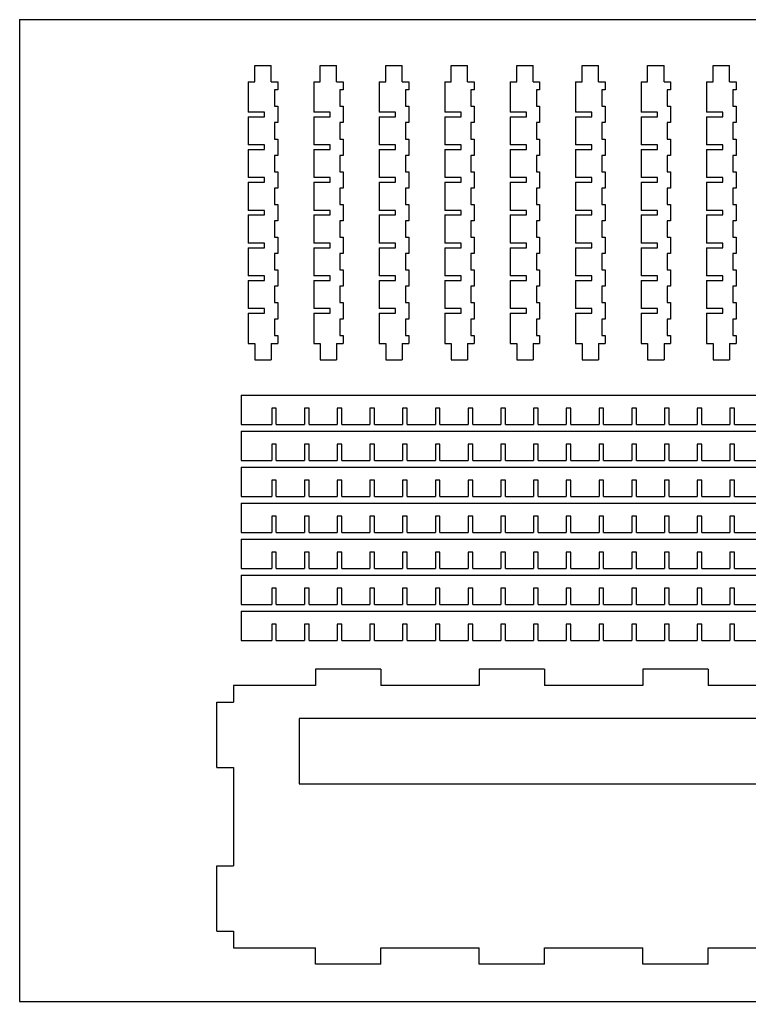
# Model space of a CAD drawing. Header units: millimetres. Extents: x 60 to 510, y 52 to 352.
# Drawn here: x 59.6 to 282.6, y 52.2 to 352.2 of the extents above; entities that cross this region are included whole.
import ezdxf

# ---------------------------------------------------------------- set-up
doc = ezdxf.new("R2010")
doc.units = ezdxf.units.MM

msp = doc.modelspace()

# ---------------------------------------------------------------- linework, layer by layer
at = {"color": 7, "linetype": 'Continuous'}
for p, q in [((59.64, 352.2), (509.64, 352.2)), ((59.64, 352.2), (59.64, 52.2)), ((59.64, 52.2), (509.64, 52.2))]:
    msp.add_line(p, q, dxfattribs=at)
at = {"color": 7, "linetype": 'Continuous', "lineweight": 25}
for p, q in [((131.49, 333.22), (131.49, 338.22)), ((131.49, 338.22), (136.49, 338.22)), ((136.49, 333.22), (136.49, 338.22)), ((151.49, 333.22), (151.49, 338.22)), ((151.49, 338.22), (156.49, 338.22)), ((156.49, 333.22), (156.49, 338.22)), ((171.49, 333.22), (171.49, 338.22)), ((171.49, 338.22), (176.49, 338.22)), ((176.49, 333.22), (176.49, 338.22)), ((191.49, 333.22), (191.49, 338.22)), ((191.49, 338.22), (196.49, 338.22)), ((196.49, 333.22), (196.49, 338.22)), ((211.49, 333.22), (211.49, 338.22)), ((211.49, 338.22), (216.49, 338.22)), ((216.49, 333.22), (216.49, 338.22)), ((231.49, 333.22), (231.49, 338.22)), ((231.49, 338.22), (236.49, 338.22)), ((236.49, 333.22), (236.49, 338.22)), ((251.49, 333.22), (251.49, 338.22)), ((251.49, 338.22), (256.49, 338.22)), ((256.49, 333.22), (256.49, 338.22)), ((271.49, 333.22), (271.49, 338.22)), ((271.49, 338.22), (276.49, 338.22)), ((276.49, 333.22), (276.49, 338.22)), ((129.49, 333.22), (129.49, 323.92)), ((129.49, 333.22), (131.49, 333.22)), ((136.49, 333.22), (138.49, 333.22)), ((138.49, 333.22), (138.49, 330.72)), ((149.49, 333.22), (149.49, 323.92)), ((149.49, 333.22), (151.49, 333.22)), ((156.49, 333.22), (158.49, 333.22)), ((158.49, 333.22), (158.49, 330.72)), ((169.49, 333.22), (169.49, 323.92)), ((169.49, 333.22), (171.49, 333.22)), ((176.49, 333.22), (178.49, 333.22)), ((178.49, 333.22), (178.49, 330.72)), ((189.49, 333.22), (189.49, 323.92)), ((189.49, 333.22), (191.49, 333.22)), ((196.49, 333.22), (198.49, 333.22)), ((198.49, 333.22), (198.49, 330.72)), ((209.49, 333.22), (209.49, 323.92)), ((209.49, 333.22), (211.49, 333.22)), ((216.49, 333.22), (218.49, 333.22)), ((218.49, 333.22), (218.49, 330.72)), ((229.49, 333.22), (229.49, 323.92)), ((229.49, 333.22), (231.49, 333.22)), ((236.49, 333.22), (238.49, 333.22)), ((238.49, 333.22), (238.49, 330.72)), ((249.49, 333.22), (249.49, 323.92)), ((249.49, 333.22), (251.49, 333.22)), ((256.49, 333.22), (258.49, 333.22)), ((258.49, 333.22), (258.49, 330.72)), ((269.49, 333.22), (269.49, 323.92)), ((269.49, 333.22), (271.49, 333.22)), ((276.49, 333.22), (278.49, 333.22)), ((278.49, 333.22), (278.49, 330.72)), ((138.49, 330.72), (137.49, 330.72)), ((137.49, 330.72), (137.49, 325.72)), ((158.49, 330.72), (157.49, 330.72)), ((157.49, 330.72), (157.49, 325.72)), ((178.49, 330.72), (177.49, 330.72)), ((177.49, 330.72), (177.49, 325.72)), ((198.49, 330.72), (197.49, 330.72)), ((197.49, 330.72), (197.49, 325.72)), ((218.49, 330.72), (217.49, 330.72)), ((217.49, 330.72), (217.49, 325.72)), ((238.49, 330.72), (237.49, 330.72)), ((237.49, 330.72), (237.49, 325.72)), ((258.49, 330.72), (257.49, 330.72)), ((257.49, 330.72), (257.49, 325.72)), ((278.49, 330.72), (277.49, 330.72)), ((277.49, 330.72), (277.49, 325.72)), ((137.49, 325.72), (138.49, 325.72)), ((138.49, 325.72), (138.49, 320.72)), ((157.49, 325.72), (158.49, 325.72)), ((158.49, 325.72), (158.49, 320.72)), ((177.49, 325.72), (178.49, 325.72)), ((178.49, 325.72), (178.49, 320.72)), ((197.49, 325.72), (198.49, 325.72)), ((198.49, 325.72), (198.49, 320.72)), ((217.49, 325.72), (218.49, 325.72)), ((218.49, 325.72), (218.49, 320.72)), ((237.49, 325.72), (238.49, 325.72)), ((238.49, 325.72), (238.49, 320.72)), ((257.49, 325.72), (258.49, 325.72)), ((258.49, 325.72), (258.49, 320.72)), ((277.49, 325.72), (278.49, 325.72)), ((278.49, 325.72), (278.49, 320.72)), ((134.49, 323.92), (129.49, 323.92)), ((129.49, 322.52), (129.49, 313.92)), ((129.49, 322.52), (134.49, 322.52)), ((134.49, 322.52), (134.49, 323.92)), ((154.49, 323.92), (149.49, 323.92)), ((149.49, 322.52), (149.49, 313.92)), ((149.49, 322.52), (154.49, 322.52)), ((154.49, 322.52), (154.49, 323.92)), ((174.49, 323.92), (169.49, 323.92)), ((169.49, 322.52), (169.49, 313.92)), ((169.49, 322.52), (174.49, 322.52)), ((174.49, 322.52), (174.49, 323.92)), ((194.49, 323.92), (189.49, 323.92)), ((189.49, 322.52), (189.49, 313.92)), ((189.49, 322.52), (194.49, 322.52)), ((194.49, 322.52), (194.49, 323.92)), ((214.49, 323.92), (209.49, 323.92)), ((209.49, 322.52), (209.49, 313.92)), ((209.49, 322.52), (214.49, 322.52)), ((214.49, 322.52), (214.49, 323.92)), ((234.49, 323.92), (229.49, 323.92)), ((229.49, 322.52), (229.49, 313.92)), ((229.49, 322.52), (234.49, 322.52)), ((234.49, 322.52), (234.49, 323.92)), ((254.49, 323.92), (249.49, 323.92)), ((249.49, 322.52), (249.49, 313.92)), ((249.49, 322.52), (254.49, 322.52)), ((254.49, 322.52), (254.49, 323.92)), ((274.49, 323.92), (269.49, 323.92)), ((269.49, 322.52), (269.49, 313.92)), ((269.49, 322.52), (274.49, 322.52)), ((274.49, 322.52), (274.49, 323.92)), ((138.49, 320.72), (137.49, 320.72)), ((137.49, 320.72), (137.49, 315.72)), ((158.49, 320.72), (157.49, 320.72)), ((157.49, 320.72), (157.49, 315.72)), ((178.49, 320.72), (177.49, 320.72)), ((177.49, 320.72), (177.49, 315.72)), ((198.49, 320.72), (197.49, 320.72)), ((197.49, 320.72), (197.49, 315.72)), ((218.49, 320.72), (217.49, 320.72)), ((217.49, 320.72), (217.49, 315.72)), ((238.49, 320.72), (237.49, 320.72)), ((237.49, 320.72), (237.49, 315.72)), ((258.49, 320.72), (257.49, 320.72)), ((257.49, 320.72), (257.49, 315.72)), ((278.49, 320.72), (277.49, 320.72)), ((277.49, 320.72), (277.49, 315.72)), ((137.49, 315.72), (138.49, 315.72)), ((138.49, 315.72), (138.49, 310.72)), ((157.49, 315.72), (158.49, 315.72)), ((158.49, 315.72), (158.49, 310.72)), ((177.49, 315.72), (178.49, 315.72)), ((178.49, 315.72), (178.49, 310.72)), ((197.49, 315.72), (198.49, 315.72)), ((198.49, 315.72), (198.49, 310.72)), ((217.49, 315.72), (218.49, 315.72)), ((218.49, 315.72), (218.49, 310.72)), ((237.49, 315.72), (238.49, 315.72)), ((238.49, 315.72), (238.49, 310.72)), ((257.49, 315.72), (258.49, 315.72)), ((258.49, 315.72), (258.49, 310.72)), ((277.49, 315.72), (278.49, 315.72)), ((278.49, 315.72), (278.49, 310.72)), ((134.49, 313.92), (129.49, 313.92)), ((129.49, 312.52), (129.49, 303.92)), ((129.49, 312.52), (134.49, 312.52)), ((134.49, 312.52), (134.49, 313.92)), ((154.49, 313.92), (149.49, 313.92)), ((149.49, 312.52), (149.49, 303.92)), ((149.49, 312.52), (154.49, 312.52)), ((154.49, 312.52), (154.49, 313.92)), ((174.49, 313.92), (169.49, 313.92)), ((169.49, 312.52), (169.49, 303.92)), ((169.49, 312.52), (174.49, 312.52)), ((174.49, 312.52), (174.49, 313.92)), ((194.49, 313.92), (189.49, 313.92)), ((189.49, 312.52), (189.49, 303.92)), ((189.49, 312.52), (194.49, 312.52)), ((194.49, 312.52), (194.49, 313.92)), ((214.49, 313.92), (209.49, 313.92)), ((209.49, 312.52), (209.49, 303.92)), ((209.49, 312.52), (214.49, 312.52)), ((214.49, 312.52), (214.49, 313.92)), ((234.49, 313.92), (229.49, 313.92)), ((229.49, 312.52), (229.49, 303.92)), ((229.49, 312.52), (234.49, 312.52)), ((234.49, 312.52), (234.49, 313.92)), ((254.49, 313.92), (249.49, 313.92)), ((249.49, 312.52), (249.49, 303.92)), ((249.49, 312.52), (254.49, 312.52)), ((254.49, 312.52), (254.49, 313.92)), ((274.49, 313.92), (269.49, 313.92)), ((269.49, 312.52), (269.49, 303.92)), ((269.49, 312.52), (274.49, 312.52)), ((274.49, 312.52), (274.49, 313.92)), ((138.49, 310.72), (137.49, 310.72)), ((137.49, 310.72), (137.49, 305.72)), ((158.49, 310.72), (157.49, 310.72)), ((157.49, 310.72), (157.49, 305.72)), ((178.49, 310.72), (177.49, 310.72)), ((177.49, 310.72), (177.49, 305.72)), ((198.49, 310.72), (197.49, 310.72)), ((197.49, 310.72), (197.49, 305.72)), ((218.49, 310.72), (217.49, 310.72)), ((217.49, 310.72), (217.49, 305.72)), ((238.49, 310.72), (237.49, 310.72)), ((237.49, 310.72), (237.49, 305.72)), ((258.49, 310.72), (257.49, 310.72)), ((257.49, 310.72), (257.49, 305.72)), ((278.49, 310.72), (277.49, 310.72)), ((277.49, 310.72), (277.49, 305.72)), ((134.49, 303.92), (129.49, 303.92)), ((134.49, 302.52), (134.49, 303.92)), ((137.49, 305.72), (138.49, 305.72)), ((138.49, 305.72), (138.49, 300.72)), ((154.49, 303.92), (149.49, 303.92)), ((154.49, 302.52), (154.49, 303.92)), ((157.49, 305.72), (158.49, 305.72)), ((158.49, 305.72), (158.49, 300.72)), ((174.49, 303.92), (169.49, 303.92)), ((174.49, 302.52), (174.49, 303.92)), ((177.49, 305.72), (178.49, 305.72)), ((178.49, 305.72), (178.49, 300.72)), ((194.49, 303.92), (189.49, 303.92)), ((194.49, 302.52), (194.49, 303.92)), ((197.49, 305.72), (198.49, 305.72)), ((198.49, 305.72), (198.49, 300.72)), ((214.49, 303.92), (209.49, 303.92)), ((214.49, 302.52), (214.49, 303.92)), ((217.49, 305.72), (218.49, 305.72)), ((218.49, 305.72), (218.49, 300.72)), ((234.49, 303.92), (229.49, 303.92)), ((234.49, 302.52), (234.49, 303.92)), ((237.49, 305.72), (238.49, 305.72)), ((238.49, 305.72), (238.49, 300.72)), ((254.49, 303.92), (249.49, 303.92)), ((254.49, 302.52), (254.49, 303.92)), ((257.49, 305.72), (258.49, 305.72)), ((258.49, 305.72), (258.49, 300.72)), ((274.49, 303.92), (269.49, 303.92)), ((274.49, 302.52), (274.49, 303.92)), ((277.49, 305.72), (278.49, 305.72)), ((278.49, 305.72), (278.49, 300.72)), ((129.49, 302.52), (129.49, 293.92)), ((129.49, 302.52), (134.49, 302.52)), ((138.49, 300.72), (137.49, 300.72)), ((137.49, 300.72), (137.49, 295.72)), ((149.49, 302.52), (149.49, 293.92)), ((149.49, 302.52), (154.49, 302.52)), ((158.49, 300.72), (157.49, 300.72)), ((157.49, 300.72), (157.49, 295.72)), ((169.49, 302.52), (169.49, 293.92)), ((169.49, 302.52), (174.49, 302.52)), ((178.49, 300.72), (177.49, 300.72)), ((177.49, 300.72), (177.49, 295.72)), ((189.49, 302.52), (189.49, 293.92)), ((189.49, 302.52), (194.49, 302.52)), ((198.49, 300.72), (197.49, 300.72)), ((197.49, 300.72), (197.49, 295.72)), ((209.49, 302.52), (209.49, 293.92)), ((209.49, 302.52), (214.49, 302.52)), ((218.49, 300.72), (217.49, 300.72)), ((217.49, 300.72), (217.49, 295.72)), ((229.49, 302.52), (229.49, 293.92)), ((229.49, 302.52), (234.49, 302.52)), ((238.49, 300.72), (237.49, 300.72)), ((237.49, 300.72), (237.49, 295.72)), ((249.49, 302.52), (249.49, 293.92)), ((249.49, 302.52), (254.49, 302.52)), ((258.49, 300.72), (257.49, 300.72)), ((257.49, 300.72), (257.49, 295.72)), ((269.49, 302.52), (269.49, 293.92)), ((269.49, 302.52), (274.49, 302.52)), ((278.49, 300.72), (277.49, 300.72)), ((277.49, 300.72), (277.49, 295.72)), ((137.49, 295.72), (138.49, 295.72)), ((138.49, 295.72), (138.49, 290.72)), ((157.49, 295.72), (158.49, 295.72)), ((158.49, 295.72), (158.49, 290.72)), ((177.49, 295.72), (178.49, 295.72)), ((178.49, 295.72), (178.49, 290.72)), ((197.49, 295.72), (198.49, 295.72)), ((198.49, 295.72), (198.49, 290.72)), ((217.49, 295.72), (218.49, 295.72)), ((218.49, 295.72), (218.49, 290.72)), ((237.49, 295.72), (238.49, 295.72)), ((238.49, 295.72), (238.49, 290.72)), ((257.49, 295.72), (258.49, 295.72)), ((258.49, 295.72), (258.49, 290.72)), ((277.49, 295.72), (278.49, 295.72)), ((278.49, 295.72), (278.49, 290.72)), ((134.49, 293.92), (129.49, 293.92)), ((129.49, 292.52), (129.49, 283.92)), ((129.49, 292.52), (134.49, 292.52)), ((134.49, 292.52), (134.49, 293.92)), ((154.49, 293.92), (149.49, 293.92)), ((149.49, 292.52), (149.49, 283.92)), ((149.49, 292.52), (154.49, 292.52)), ((154.49, 292.52), (154.49, 293.92)), ((174.49, 293.92), (169.49, 293.92)), ((169.49, 292.52), (169.49, 283.92)), ((169.49, 292.52), (174.49, 292.52)), ((174.49, 292.52), (174.49, 293.92)), ((194.49, 293.92), (189.49, 293.92)), ((189.49, 292.52), (189.49, 283.92)), ((189.49, 292.52), (194.49, 292.52)), ((194.49, 292.52), (194.49, 293.92)), ((214.49, 293.92), (209.49, 293.92)), ((209.49, 292.52), (209.49, 283.92)), ((209.49, 292.52), (214.49, 292.52)), ((214.49, 292.52), (214.49, 293.92)), ((234.49, 293.92), (229.49, 293.92)), ((229.49, 292.52), (229.49, 283.92)), ((229.49, 292.52), (234.49, 292.52)), ((234.49, 292.52), (234.49, 293.92)), ((254.49, 293.92), (249.49, 293.92)), ((249.49, 292.52), (249.49, 283.92)), ((249.49, 292.52), (254.49, 292.52)), ((254.49, 292.52), (254.49, 293.92)), ((274.49, 293.92), (269.49, 293.92)), ((269.49, 292.52), (269.49, 283.92)), ((269.49, 292.52), (274.49, 292.52)), ((274.49, 292.52), (274.49, 293.92)), ((138.49, 290.72), (137.49, 290.72)), ((137.49, 290.72), (137.49, 285.72)), ((158.49, 290.72), (157.49, 290.72)), ((157.49, 290.72), (157.49, 285.72)), ((178.49, 290.72), (177.49, 290.72)), ((177.49, 290.72), (177.49, 285.72)), ((198.49, 290.72), (197.49, 290.72)), ((197.49, 290.72), (197.49, 285.72)), ((218.49, 290.72), (217.49, 290.72)), ((217.49, 290.72), (217.49, 285.72)), ((238.49, 290.72), (237.49, 290.72)), ((237.49, 290.72), (237.49, 285.72)), ((258.49, 290.72), (257.49, 290.72)), ((257.49, 290.72), (257.49, 285.72)), ((278.49, 290.72), (277.49, 290.72)), ((277.49, 290.72), (277.49, 285.72)), ((137.49, 285.72), (138.49, 285.72)), ((138.49, 285.72), (138.49, 280.72)), ((157.49, 285.72), (158.49, 285.72)), ((158.49, 285.72), (158.49, 280.72)), ((177.49, 285.72), (178.49, 285.72)), ((178.49, 285.72), (178.49, 280.72)), ((197.49, 285.72), (198.49, 285.72)), ((198.49, 285.72), (198.49, 280.72)), ((217.49, 285.72), (218.49, 285.72)), ((218.49, 285.72), (218.49, 280.72)), ((237.49, 285.72), (238.49, 285.72)), ((238.49, 285.72), (238.49, 280.72)), ((257.49, 285.72), (258.49, 285.72)), ((258.49, 285.72), (258.49, 280.72)), ((277.49, 285.72), (278.49, 285.72)), ((278.49, 285.72), (278.49, 280.72)), ((134.49, 283.92), (129.49, 283.92)), ((129.49, 282.52), (129.49, 273.92)), ((129.49, 282.52), (134.49, 282.52)), ((134.49, 282.52), (134.49, 283.92)), ((154.49, 283.92), (149.49, 283.92)), ((149.49, 282.52), (149.49, 273.92)), ((149.49, 282.52), (154.49, 282.52)), ((154.49, 282.52), (154.49, 283.92)), ((174.49, 283.92), (169.49, 283.92)), ((169.49, 282.52), (169.49, 273.92)), ((169.49, 282.52), (174.49, 282.52)), ((174.49, 282.52), (174.49, 283.92)), ((194.49, 283.92), (189.49, 283.92)), ((189.49, 282.52), (189.49, 273.92)), ((189.49, 282.52), (194.49, 282.52)), ((194.49, 282.52), (194.49, 283.92)), ((214.49, 283.92), (209.49, 283.92)), ((209.49, 282.52), (209.49, 273.92)), ((209.49, 282.52), (214.49, 282.52)), ((214.49, 282.52), (214.49, 283.92)), ((234.49, 283.92), (229.49, 283.92)), ((229.49, 282.52), (229.49, 273.92)), ((229.49, 282.52), (234.49, 282.52)), ((234.49, 282.52), (234.49, 283.92)), ((254.49, 283.92), (249.49, 283.92)), ((249.49, 282.52), (249.49, 273.92)), ((249.49, 282.52), (254.49, 282.52)), ((254.49, 282.52), (254.49, 283.92)), ((274.49, 283.92), (269.49, 283.92)), ((269.49, 282.52), (269.49, 273.92)), ((269.49, 282.52), (274.49, 282.52)), ((274.49, 282.52), (274.49, 283.92)), ((138.49, 280.72), (137.49, 280.72)), ((137.49, 280.72), (137.49, 275.72)), ((158.49, 280.72), (157.49, 280.72)), ((157.49, 280.72), (157.49, 275.72)), ((178.49, 280.72), (177.49, 280.72)), ((177.49, 280.72), (177.49, 275.72)), ((198.49, 280.72), (197.49, 280.72)), ((197.49, 280.72), (197.49, 275.72)), ((218.49, 280.72), (217.49, 280.72)), ((217.49, 280.72), (217.49, 275.72)), ((238.49, 280.72), (237.49, 280.72)), ((237.49, 280.72), (237.49, 275.72)), ((258.49, 280.72), (257.49, 280.72)), ((257.49, 280.72), (257.49, 275.72)), ((278.49, 280.72), (277.49, 280.72)), ((277.49, 280.72), (277.49, 275.72)), ((134.49, 273.92), (129.49, 273.92)), ((134.49, 272.52), (134.49, 273.92)), ((137.49, 275.72), (138.49, 275.72)), ((138.49, 275.72), (138.49, 270.72)), ((154.49, 273.92), (149.49, 273.92)), ((154.49, 272.52), (154.49, 273.92)), ((157.49, 275.72), (158.49, 275.72)), ((158.49, 275.72), (158.49, 270.72)), ((174.49, 273.92), (169.49, 273.92)), ((174.49, 272.52), (174.49, 273.92)), ((177.49, 275.72), (178.49, 275.72)), ((178.49, 275.72), (178.49, 270.72)), ((194.49, 273.92), (189.49, 273.92)), ((194.49, 272.52), (194.49, 273.92)), ((197.49, 275.72), (198.49, 275.72)), ((198.49, 275.72), (198.49, 270.72)), ((214.49, 273.92), (209.49, 273.92)), ((214.49, 272.52), (214.49, 273.92)), ((217.49, 275.72), (218.49, 275.72)), ((218.49, 275.72), (218.49, 270.72)), ((234.49, 273.92), (229.49, 273.92)), ((234.49, 272.52), (234.49, 273.92)), ((237.49, 275.72), (238.49, 275.72)), ((238.49, 275.72), (238.49, 270.72)), ((254.49, 273.92), (249.49, 273.92)), ((254.49, 272.52), (254.49, 273.92)), ((257.49, 275.72), (258.49, 275.72)), ((258.49, 275.72), (258.49, 270.72)), ((274.49, 273.92), (269.49, 273.92)), ((274.49, 272.52), (274.49, 273.92)), ((277.49, 275.72), (278.49, 275.72)), ((278.49, 275.72), (278.49, 270.72)), ((129.49, 272.52), (129.49, 263.92)), ((129.49, 272.52), (134.49, 272.52)), ((138.49, 270.72), (137.49, 270.72)), ((137.49, 270.72), (137.49, 265.72)), ((149.49, 272.52), (149.49, 263.92)), ((149.49, 272.52), (154.49, 272.52)), ((158.49, 270.72), (157.49, 270.72)), ((157.49, 270.72), (157.49, 265.72)), ((169.49, 272.52), (169.49, 263.92)), ((169.49, 272.52), (174.49, 272.52)), ((178.49, 270.72), (177.49, 270.72)), ((177.49, 270.72), (177.49, 265.72)), ((189.49, 272.52), (189.49, 263.92)), ((189.49, 272.52), (194.49, 272.52)), ((198.49, 270.72), (197.49, 270.72)), ((197.49, 270.72), (197.49, 265.72)), ((209.49, 272.52), (209.49, 263.92)), ((209.49, 272.52), (214.49, 272.52)), ((218.49, 270.72), (217.49, 270.72)), ((217.49, 270.72), (217.49, 265.72)), ((229.49, 272.52), (229.49, 263.92)), ((229.49, 272.52), (234.49, 272.52)), ((238.49, 270.72), (237.49, 270.72)), ((237.49, 270.72), (237.49, 265.72)), ((249.49, 272.52), (249.49, 263.92)), ((249.49, 272.52), (254.49, 272.52)), ((258.49, 270.72), (257.49, 270.72)), ((257.49, 270.72), (257.49, 265.72)), ((269.49, 272.52), (269.49, 263.92)), ((269.49, 272.52), (274.49, 272.52)), ((278.49, 270.72), (277.49, 270.72)), ((277.49, 270.72), (277.49, 265.72)), ((137.49, 265.72), (138.49, 265.72)), ((138.49, 265.72), (138.49, 260.72)), ((157.49, 265.72), (158.49, 265.72)), ((158.49, 265.72), (158.49, 260.72)), ((177.49, 265.72), (178.49, 265.72)), ((178.49, 265.72), (178.49, 260.72)), ((197.49, 265.72), (198.49, 265.72)), ((198.49, 265.72), (198.49, 260.72)), ((217.49, 265.72), (218.49, 265.72)), ((218.49, 265.72), (218.49, 260.72)), ((237.49, 265.72), (238.49, 265.72)), ((238.49, 265.72), (238.49, 260.72)), ((257.49, 265.72), (258.49, 265.72)), ((258.49, 265.72), (258.49, 260.72)), ((277.49, 265.72), (278.49, 265.72)), ((278.49, 265.72), (278.49, 260.72)), ((134.49, 263.92), (129.49, 263.92)), ((129.49, 262.52), (129.49, 253.22)), ((129.49, 262.52), (134.49, 262.52)), ((134.49, 262.52), (134.49, 263.92)), ((154.49, 263.92), (149.49, 263.92)), ((149.49, 262.52), (149.49, 253.22)), ((149.49, 262.52), (154.49, 262.52)), ((154.49, 262.52), (154.49, 263.92)), ((174.49, 263.92), (169.49, 263.92)), ((169.49, 262.52), (169.49, 253.22)), ((169.49, 262.52), (174.49, 262.52)), ((174.49, 262.52), (174.49, 263.92)), ((194.49, 263.92), (189.49, 263.92)), ((189.49, 262.52), (189.49, 253.22)), ((189.49, 262.52), (194.49, 262.52)), ((194.49, 262.52), (194.49, 263.92)), ((214.49, 263.92), (209.49, 263.92)), ((209.49, 262.52), (209.49, 253.22)), ((209.49, 262.52), (214.49, 262.52)), ((214.49, 262.52), (214.49, 263.92)), ((234.49, 263.92), (229.49, 263.92)), ((229.49, 262.52), (229.49, 253.22)), ((229.49, 262.52), (234.49, 262.52)), ((234.49, 262.52), (234.49, 263.92)), ((254.49, 263.92), (249.49, 263.92)), ((249.49, 262.52), (249.49, 253.22)), ((249.49, 262.52), (254.49, 262.52)), ((254.49, 262.52), (254.49, 263.92)), ((274.49, 263.92), (269.49, 263.92)), ((269.49, 262.52), (269.49, 253.22)), ((269.49, 262.52), (274.49, 262.52)), ((274.49, 262.52), (274.49, 263.92)), ((138.49, 260.72), (137.49, 260.72)), ((137.49, 260.72), (137.49, 255.72)), ((158.49, 260.72), (157.49, 260.72)), ((157.49, 260.72), (157.49, 255.72)), ((178.49, 260.72), (177.49, 260.72)), ((177.49, 260.72), (177.49, 255.72)), ((198.49, 260.72), (197.49, 260.72)), ((197.49, 260.72), (197.49, 255.72)), ((218.49, 260.72), (217.49, 260.72)), ((217.49, 260.72), (217.49, 255.72)), ((238.49, 260.72), (237.49, 260.72)), ((237.49, 260.72), (237.49, 255.72)), ((258.49, 260.72), (257.49, 260.72)), ((257.49, 260.72), (257.49, 255.72)), ((278.49, 260.72), (277.49, 260.72)), ((277.49, 260.72), (277.49, 255.72)), ((137.49, 255.72), (138.49, 255.72)), ((138.49, 255.72), (138.49, 253.22)), ((157.49, 255.72), (158.49, 255.72)), ((158.49, 255.72), (158.49, 253.22)), ((177.49, 255.72), (178.49, 255.72)), ((178.49, 255.72), (178.49, 253.22)), ((197.49, 255.72), (198.49, 255.72)), ((198.49, 255.72), (198.49, 253.22)), ((217.49, 255.72), (218.49, 255.72)), ((218.49, 255.72), (218.49, 253.22)), ((237.49, 255.72), (238.49, 255.72)), ((238.49, 255.72), (238.49, 253.22)), ((257.49, 255.72), (258.49, 255.72)), ((258.49, 255.72), (258.49, 253.22)), ((277.49, 255.72), (278.49, 255.72)), ((278.49, 255.72), (278.49, 253.22)), ((129.49, 253.22), (131.49, 253.22)), ((131.49, 253.22), (131.49, 248.22)), ((136.49, 253.22), (138.49, 253.22)), ((136.49, 253.22), (136.49, 248.22)), ((149.49, 253.22), (151.49, 253.22)), ((151.49, 253.22), (151.49, 248.22)), ((156.49, 253.22), (158.49, 253.22)), ((156.49, 253.22), (156.49, 248.22)), ((169.49, 253.22), (171.49, 253.22)), ((171.49, 253.22), (171.49, 248.22)), ((176.49, 253.22), (178.49, 253.22)), ((176.49, 253.22), (176.49, 248.22)), ((189.49, 253.22), (191.49, 253.22)), ((191.49, 253.22), (191.49, 248.22)), ((196.49, 253.22), (198.49, 253.22)), ((196.49, 253.22), (196.49, 248.22)), ((209.49, 253.22), (211.49, 253.22)), ((211.49, 253.22), (211.49, 248.22)), ((216.49, 253.22), (218.49, 253.22)), ((216.49, 253.22), (216.49, 248.22)), ((229.49, 253.22), (231.49, 253.22)), ((231.49, 253.22), (231.49, 248.22)), ((236.49, 253.22), (238.49, 253.22)), ((236.49, 253.22), (236.49, 248.22)), ((249.49, 253.22), (251.49, 253.22)), ((251.49, 253.22), (251.49, 248.22)), ((256.49, 253.22), (258.49, 253.22)), ((256.49, 253.22), (256.49, 248.22)), ((269.49, 253.22), (271.49, 253.22)), ((271.49, 253.22), (271.49, 248.22)), ((276.49, 253.22), (278.49, 253.22)), ((276.49, 253.22), (276.49, 248.22)), ((131.49, 248.22), (136.49, 248.22)), ((151.49, 248.22), (156.49, 248.22)), ((171.49, 248.22), (176.49, 248.22)), ((191.49, 248.22), (196.49, 248.22)), ((211.49, 248.22), (216.49, 248.22)), ((231.49, 248.22), (236.49, 248.22)), ((251.49, 248.22), (256.49, 248.22)), ((271.49, 248.22), (276.49, 248.22)), ((127.34, 237.47), (447.34, 237.47)), ((127.34, 237.47), (127.34, 228.47)), ((138.04, 233.47), (136.64, 233.47)), ((136.64, 233.47), (136.64, 228.47)), ((138.04, 228.47), (138.04, 233.47)), ((148.04, 233.47), (146.64, 233.47)), ((146.64, 233.47), (146.64, 228.47)), ((148.04, 228.47), (148.04, 233.47)), ((158.04, 233.47), (156.64, 233.47)), ((156.64, 233.47), (156.64, 228.47)), ((158.04, 228.47), (158.04, 233.47)), ((168.04, 233.47), (166.64, 233.47)), ((166.64, 233.47), (166.64, 228.47)), ((168.04, 228.47), (168.04, 233.47)), ((178.04, 233.47), (176.64, 233.47)), ((176.64, 233.47), (176.64, 228.47)), ((178.04, 228.47), (178.04, 233.47)), ((188.04, 233.47), (186.64, 233.47)), ((186.64, 233.47), (186.64, 228.47)), ((188.04, 228.47), (188.04, 233.47)), ((198.04, 233.47), (196.64, 233.47)), ((196.64, 233.47), (196.64, 228.47)), ((198.04, 228.47), (198.04, 233.47)), ((208.04, 233.47), (206.64, 233.47)), ((206.64, 233.47), (206.64, 228.47)), ((208.04, 228.47), (208.04, 233.47)), ((218.04, 233.47), (216.64, 233.47)), ((216.64, 233.47), (216.64, 228.47)), ((218.04, 228.47), (218.04, 233.47)), ((228.04, 233.47), (226.64, 233.47)), ((226.64, 233.47), (226.64, 228.47)), ((228.04, 228.47), (228.04, 233.47)), ((238.04, 233.47), (236.64, 233.47)), ((236.64, 233.47), (236.64, 228.47)), ((238.04, 228.47), (238.04, 233.47)), ((248.04, 233.47), (246.64, 233.47)), ((246.64, 233.47), (246.64, 228.47)), ((248.04, 228.47), (248.04, 233.47)), ((258.04, 233.47), (256.64, 233.47)), ((256.64, 233.47), (256.64, 228.47)), ((258.04, 228.47), (258.04, 233.47)), ((268.04, 233.47), (266.64, 233.47)), ((266.64, 233.47), (266.64, 228.47)), ((268.04, 228.47), (268.04, 233.47)), ((278.04, 233.47), (276.64, 233.47)), ((276.64, 233.47), (276.64, 228.47)), ((278.04, 228.47), (278.04, 233.47)), ((127.34, 228.47), (136.64, 228.47)), ((138.04, 228.47), (146.64, 228.47)), ((148.04, 228.47), (156.64, 228.47)), ((158.04, 228.47), (166.64, 228.47)), ((168.04, 228.47), (176.64, 228.47)), ((178.04, 228.47), (186.64, 228.47)), ((188.04, 228.47), (196.64, 228.47)), ((198.04, 228.47), (206.64, 228.47)), ((208.04, 228.47), (216.64, 228.47)), ((218.04, 228.47), (226.64, 228.47)), ((228.04, 228.47), (236.64, 228.47)), ((238.04, 228.47), (246.64, 228.47)), ((248.04, 228.47), (256.64, 228.47)), ((258.04, 228.47), (266.64, 228.47)), ((268.04, 228.47), (276.64, 228.47)), ((278.04, 228.47), (286.64, 228.47)), ((127.34, 226.47), (127.34, 217.47)), ((127.34, 226.47), (447.34, 226.47)), ((138.04, 222.47), (136.64, 222.47)), ((136.64, 222.47), (136.64, 217.47)), ((138.04, 217.47), (138.04, 222.47)), ((148.04, 222.47), (146.64, 222.47)), ((146.64, 222.47), (146.64, 217.47)), ((148.04, 217.47), (148.04, 222.47)), ((158.04, 222.47), (156.64, 222.47)), ((156.64, 222.47), (156.64, 217.47)), ((158.04, 217.47), (158.04, 222.47)), ((168.04, 222.47), (166.64, 222.47)), ((166.64, 222.47), (166.64, 217.47)), ((168.04, 217.47), (168.04, 222.47)), ((178.04, 222.47), (176.64, 222.47)), ((176.64, 222.47), (176.64, 217.47)), ((178.04, 217.47), (178.04, 222.47)), ((188.04, 222.47), (186.64, 222.47)), ((186.64, 222.47), (186.64, 217.47)), ((188.04, 217.47), (188.04, 222.47)), ((198.04, 222.47), (196.64, 222.47)), ((196.64, 222.47), (196.64, 217.47)), ((198.04, 217.47), (198.04, 222.47)), ((208.04, 222.47), (206.64, 222.47)), ((206.64, 222.47), (206.64, 217.47)), ((208.04, 217.47), (208.04, 222.47)), ((218.04, 222.47), (216.64, 222.47)), ((216.64, 222.47), (216.64, 217.47)), ((218.04, 217.47), (218.04, 222.47)), ((228.04, 222.47), (226.64, 222.47)), ((226.64, 222.47), (226.64, 217.47)), ((228.04, 217.47), (228.04, 222.47)), ((238.04, 222.47), (236.64, 222.47)), ((236.64, 222.47), (236.64, 217.47)), ((238.04, 217.47), (238.04, 222.47)), ((248.04, 222.47), (246.64, 222.47)), ((246.64, 222.47), (246.64, 217.47)), ((248.04, 217.47), (248.04, 222.47)), ((258.04, 222.47), (256.64, 222.47)), ((256.64, 222.47), (256.64, 217.47)), ((258.04, 217.47), (258.04, 222.47)), ((268.04, 222.47), (266.64, 222.47)), ((266.64, 222.47), (266.64, 217.47)), ((268.04, 217.47), (268.04, 222.47)), ((278.04, 222.47), (276.64, 222.47)), ((276.64, 222.47), (276.64, 217.47)), ((278.04, 217.47), (278.04, 222.47)), ((127.34, 217.47), (136.64, 217.47)), ((138.04, 217.47), (146.64, 217.47)), ((148.04, 217.47), (156.64, 217.47)), ((158.04, 217.47), (166.64, 217.47)), ((168.04, 217.47), (176.64, 217.47)), ((178.04, 217.47), (186.64, 217.47)), ((188.04, 217.47), (196.64, 217.47)), ((198.04, 217.47), (206.64, 217.47)), ((208.04, 217.47), (216.64, 217.47)), ((218.04, 217.47), (226.64, 217.47)), ((228.04, 217.47), (236.64, 217.47)), ((238.04, 217.47), (246.64, 217.47)), ((248.04, 217.47), (256.64, 217.47)), ((258.04, 217.47), (266.64, 217.47)), ((268.04, 217.47), (276.64, 217.47)), ((278.04, 217.47), (286.64, 217.47)), ((127.34, 215.47), (447.34, 215.47)), ((127.34, 215.47), (127.34, 206.47)), ((138.04, 211.47), (136.64, 211.47)), ((136.64, 211.47), (136.64, 206.47)), ((138.04, 206.47), (138.04, 211.47)), ((148.04, 211.47), (146.64, 211.47)), ((146.64, 211.47), (146.64, 206.47)), ((148.04, 206.47), (148.04, 211.47)), ((158.04, 211.47), (156.64, 211.47)), ((156.64, 211.47), (156.64, 206.47)), ((158.04, 206.47), (158.04, 211.47)), ((168.04, 211.47), (166.64, 211.47)), ((166.64, 211.47), (166.64, 206.47)), ((168.04, 206.47), (168.04, 211.47)), ((178.04, 211.47), (176.64, 211.47)), ((176.64, 211.47), (176.64, 206.47)), ((178.04, 206.47), (178.04, 211.47)), ((188.04, 211.47), (186.64, 211.47)), ((186.64, 211.47), (186.64, 206.47)), ((188.04, 206.47), (188.04, 211.47)), ((198.04, 211.47), (196.64, 211.47)), ((196.64, 211.47), (196.64, 206.47)), ((198.04, 206.47), (198.04, 211.47)), ((208.04, 211.47), (206.64, 211.47)), ((206.64, 211.47), (206.64, 206.47)), ((208.04, 206.47), (208.04, 211.47)), ((218.04, 211.47), (216.64, 211.47)), ((216.64, 211.47), (216.64, 206.47)), ((218.04, 206.47), (218.04, 211.47)), ((228.04, 211.47), (226.64, 211.47)), ((226.64, 211.47), (226.64, 206.47)), ((228.04, 206.47), (228.04, 211.47)), ((238.04, 211.47), (236.64, 211.47)), ((236.64, 211.47), (236.64, 206.47)), ((238.04, 206.47), (238.04, 211.47)), ((248.04, 211.47), (246.64, 211.47)), ((246.64, 211.47), (246.64, 206.47)), ((248.04, 206.47), (248.04, 211.47)), ((258.04, 211.47), (256.64, 211.47)), ((256.64, 211.47), (256.64, 206.47)), ((258.04, 206.47), (258.04, 211.47)), ((268.04, 211.47), (266.64, 211.47)), ((266.64, 211.47), (266.64, 206.47)), ((268.04, 206.47), (268.04, 211.47)), ((278.04, 211.47), (276.64, 211.47)), ((276.64, 211.47), (276.64, 206.47)), ((278.04, 206.47), (278.04, 211.47)), ((127.34, 206.47), (136.64, 206.47)), ((127.34, 204.47), (447.34, 204.47)), ((127.34, 204.47), (127.34, 195.47)), ((138.04, 206.47), (146.64, 206.47)), ((148.04, 206.47), (156.64, 206.47)), ((158.04, 206.47), (166.64, 206.47)), ((168.04, 206.47), (176.64, 206.47)), ((178.04, 206.47), (186.64, 206.47)), ((188.04, 206.47), (196.64, 206.47)), ((198.04, 206.47), (206.64, 206.47)), ((208.04, 206.47), (216.64, 206.47)), ((218.04, 206.47), (226.64, 206.47)), ((228.04, 206.47), (236.64, 206.47)), ((238.04, 206.47), (246.64, 206.47)), ((248.04, 206.47), (256.64, 206.47)), ((258.04, 206.47), (266.64, 206.47)), ((268.04, 206.47), (276.64, 206.47)), ((278.04, 206.47), (286.64, 206.47)), ((138.04, 200.47), (136.64, 200.47)), ((136.64, 200.47), (136.64, 195.47)), ((138.04, 195.47), (138.04, 200.47)), ((148.04, 200.47), (146.64, 200.47)), ((146.64, 200.47), (146.64, 195.47)), ((148.04, 195.47), (148.04, 200.47)), ((158.04, 200.47), (156.64, 200.47)), ((156.64, 200.47), (156.64, 195.47)), ((158.04, 195.47), (158.04, 200.47)), ((168.04, 200.47), (166.64, 200.47)), ((166.64, 200.47), (166.64, 195.47)), ((168.04, 195.47), (168.04, 200.47)), ((178.04, 200.47), (176.64, 200.47)), ((176.64, 200.47), (176.64, 195.47)), ((178.04, 195.47), (178.04, 200.47)), ((188.04, 200.47), (186.64, 200.47)), ((186.64, 200.47), (186.64, 195.47)), ((188.04, 195.47), (188.04, 200.47)), ((198.04, 200.47), (196.64, 200.47)), ((196.64, 200.47), (196.64, 195.47)), ((198.04, 195.47), (198.04, 200.47)), ((208.04, 200.47), (206.64, 200.47)), ((206.64, 200.47), (206.64, 195.47)), ((208.04, 195.47), (208.04, 200.47)), ((218.04, 200.47), (216.64, 200.47)), ((216.64, 200.47), (216.64, 195.47)), ((218.04, 195.47), (218.04, 200.47)), ((228.04, 200.47), (226.64, 200.47)), ((226.64, 200.47), (226.64, 195.47)), ((228.04, 195.47), (228.04, 200.47)), ((238.04, 200.47), (236.64, 200.47)), ((236.64, 200.47), (236.64, 195.47)), ((238.04, 195.47), (238.04, 200.47)), ((248.04, 200.47), (246.64, 200.47)), ((246.64, 200.47), (246.64, 195.47)), ((248.04, 195.47), (248.04, 200.47)), ((258.04, 200.47), (256.64, 200.47)), ((256.64, 200.47), (256.64, 195.47)), ((258.04, 195.47), (258.04, 200.47)), ((268.04, 200.47), (266.64, 200.47)), ((266.64, 200.47), (266.64, 195.47)), ((268.04, 195.47), (268.04, 200.47)), ((278.04, 200.47), (276.64, 200.47)), ((276.64, 200.47), (276.64, 195.47)), ((278.04, 195.47), (278.04, 200.47)), ((127.34, 195.47), (136.64, 195.47)), ((138.04, 195.47), (146.64, 195.47)), ((148.04, 195.47), (156.64, 195.47)), ((158.04, 195.47), (166.64, 195.47)), ((168.04, 195.47), (176.64, 195.47)), ((178.04, 195.47), (186.64, 195.47)), ((188.04, 195.47), (196.64, 195.47)), ((198.04, 195.47), (206.64, 195.47)), ((208.04, 195.47), (216.64, 195.47)), ((218.04, 195.47), (226.64, 195.47)), ((228.04, 195.47), (236.64, 195.47)), ((238.04, 195.47), (246.64, 195.47)), ((248.04, 195.47), (256.64, 195.47)), ((258.04, 195.47), (266.64, 195.47)), ((268.04, 195.47), (276.64, 195.47)), ((278.04, 195.47), (286.64, 195.47)), ((127.34, 193.47), (127.34, 184.47)), ((127.34, 193.47), (447.34, 193.47)), ((138.04, 189.47), (136.64, 189.47)), ((136.64, 189.47), (136.64, 184.47)), ((138.04, 184.47), (138.04, 189.47)), ((148.04, 189.47), (146.64, 189.47)), ((146.64, 189.47), (146.64, 184.47)), ((148.04, 184.47), (148.04, 189.47)), ((158.04, 189.47), (156.64, 189.47)), ((156.64, 189.47), (156.64, 184.47)), ((158.04, 184.47), (158.04, 189.47)), ((168.04, 189.47), (166.64, 189.47)), ((166.64, 189.47), (166.64, 184.47)), ((168.04, 184.47), (168.04, 189.47)), ((178.04, 189.47), (176.64, 189.47)), ((176.64, 189.47), (176.64, 184.47)), ((178.04, 184.47), (178.04, 189.47)), ((188.04, 189.47), (186.64, 189.47)), ((186.64, 189.47), (186.64, 184.47)), ((188.04, 184.47), (188.04, 189.47)), ((198.04, 189.47), (196.64, 189.47)), ((196.64, 189.47), (196.64, 184.47)), ((198.04, 184.47), (198.04, 189.47)), ((208.04, 189.47), (206.64, 189.47)), ((206.64, 189.47), (206.64, 184.47)), ((208.04, 184.47), (208.04, 189.47)), ((218.04, 189.47), (216.64, 189.47)), ((216.64, 189.47), (216.64, 184.47)), ((218.04, 184.47), (218.04, 189.47)), ((228.04, 189.47), (226.64, 189.47)), ((226.64, 189.47), (226.64, 184.47)), ((228.04, 184.47), (228.04, 189.47)), ((238.04, 189.47), (236.64, 189.47)), ((236.64, 189.47), (236.64, 184.47)), ((238.04, 184.47), (238.04, 189.47)), ((248.04, 189.47), (246.64, 189.47)), ((246.64, 189.47), (246.64, 184.47)), ((248.04, 184.47), (248.04, 189.47)), ((258.04, 189.47), (256.64, 189.47)), ((256.64, 189.47), (256.64, 184.47)), ((258.04, 184.47), (258.04, 189.47)), ((268.04, 189.47), (266.64, 189.47)), ((266.64, 189.47), (266.64, 184.47)), ((268.04, 184.47), (268.04, 189.47)), ((278.04, 189.47), (276.64, 189.47)), ((276.64, 189.47), (276.64, 184.47)), ((278.04, 184.47), (278.04, 189.47)), ((127.34, 184.47), (136.64, 184.47)), ((138.04, 184.47), (146.64, 184.47)), ((148.04, 184.47), (156.64, 184.47)), ((158.04, 184.47), (166.64, 184.47)), ((168.04, 184.47), (176.64, 184.47)), ((178.04, 184.47), (186.64, 184.47)), ((188.04, 184.47), (196.64, 184.47)), ((198.04, 184.47), (206.64, 184.47)), ((208.04, 184.47), (216.64, 184.47)), ((218.04, 184.47), (226.64, 184.47)), ((228.04, 184.47), (236.64, 184.47)), ((238.04, 184.47), (246.64, 184.47)), ((248.04, 184.47), (256.64, 184.47)), ((258.04, 184.47), (266.64, 184.47)), ((268.04, 184.47), (276.64, 184.47)), ((278.04, 184.47), (286.64, 184.47)), ((127.34, 182.47), (447.34, 182.47)), ((127.34, 182.47), (127.34, 173.47)), ((138.04, 178.47), (136.64, 178.47)), ((136.64, 178.47), (136.64, 173.47)), ((138.04, 173.47), (138.04, 178.47)), ((148.04, 178.47), (146.64, 178.47)), ((146.64, 178.47), (146.64, 173.47)), ((148.04, 173.47), (148.04, 178.47)), ((158.04, 178.47), (156.64, 178.47)), ((156.64, 178.47), (156.64, 173.47)), ((158.04, 173.47), (158.04, 178.47)), ((168.04, 178.47), (166.64, 178.47)), ((166.64, 178.47), (166.64, 173.47)), ((168.04, 173.47), (168.04, 178.47)), ((178.04, 178.47), (176.64, 178.47)), ((176.64, 178.47), (176.64, 173.47)), ((178.04, 173.47), (178.04, 178.47)), ((188.04, 178.47), (186.64, 178.47)), ((186.64, 178.47), (186.64, 173.47)), ((188.04, 173.47), (188.04, 178.47)), ((198.04, 178.47), (196.64, 178.47)), ((196.64, 178.47), (196.64, 173.47)), ((198.04, 173.47), (198.04, 178.47)), ((208.04, 178.47), (206.64, 178.47)), ((206.64, 178.47), (206.64, 173.47)), ((208.04, 173.47), (208.04, 178.47)), ((218.04, 178.47), (216.64, 178.47)), ((216.64, 178.47), (216.64, 173.47)), ((218.04, 173.47), (218.04, 178.47)), ((228.04, 178.47), (226.64, 178.47)), ((226.64, 178.47), (226.64, 173.47)), ((228.04, 173.47), (228.04, 178.47)), ((238.04, 178.47), (236.64, 178.47)), ((236.64, 178.47), (236.64, 173.47)), ((238.04, 173.47), (238.04, 178.47)), ((248.04, 178.47), (246.64, 178.47)), ((246.64, 178.47), (246.64, 173.47)), ((248.04, 173.47), (248.04, 178.47)), ((258.04, 178.47), (256.64, 178.47)), ((256.64, 178.47), (256.64, 173.47)), ((258.04, 173.47), (258.04, 178.47)), ((266.64, 178.47), (266.64, 173.47)), ((268.04, 178.47), (266.64, 178.47)), ((268.04, 173.47), (268.04, 178.47)), ((278.04, 178.47), (276.64, 178.47)), ((276.64, 178.47), (276.64, 173.47)), ((278.04, 173.47), (278.04, 178.47)), ((127.34, 173.47), (136.64, 173.47)), ((127.34, 171.47), (447.34, 171.47)), ((127.34, 171.47), (127.34, 162.47)), ((138.04, 173.47), (146.64, 173.47)), ((148.04, 173.47), (156.64, 173.47)), ((158.04, 173.47), (166.64, 173.47)), ((168.04, 173.47), (176.64, 173.47)), ((178.04, 173.47), (186.64, 173.47)), ((188.04, 173.47), (196.64, 173.47)), ((198.04, 173.47), (206.64, 173.47)), ((208.04, 173.47), (216.64, 173.47)), ((218.04, 173.47), (226.64, 173.47)), ((228.04, 173.47), (236.64, 173.47)), ((238.04, 173.47), (246.64, 173.47)), ((248.04, 173.47), (256.64, 173.47)), ((258.04, 173.47), (266.64, 173.47)), ((268.04, 173.47), (276.64, 173.47)), ((278.04, 173.47), (286.64, 173.47)), ((138.04, 167.47), (136.64, 167.47)), ((136.64, 167.47), (136.64, 162.47)), ((138.04, 162.47), (138.04, 167.47)), ((148.04, 167.47), (146.64, 167.47)), ((146.64, 167.47), (146.64, 162.47)), ((148.04, 162.47), (148.04, 167.47)), ((158.04, 167.47), (156.64, 167.47)), ((156.64, 167.47), (156.64, 162.47)), ((158.04, 162.47), (158.04, 167.47)), ((168.04, 167.47), (166.64, 167.47)), ((166.64, 167.47), (166.64, 162.47)), ((168.04, 162.47), (168.04, 167.47)), ((178.04, 167.47), (176.64, 167.47)), ((176.64, 167.47), (176.64, 162.47)), ((178.04, 162.47), (178.04, 167.47)), ((188.04, 167.47), (186.64, 167.47)), ((186.64, 167.47), (186.64, 162.47)), ((188.04, 162.47), (188.04, 167.47)), ((198.04, 167.47), (196.64, 167.47)), ((196.64, 167.47), (196.64, 162.47)), ((198.04, 162.47), (198.04, 167.47)), ((208.04, 167.47), (206.64, 167.47)), ((206.64, 167.47), (206.64, 162.47)), ((208.04, 162.47), (208.04, 167.47)), ((218.04, 167.47), (216.64, 167.47)), ((216.64, 167.47), (216.64, 162.47)), ((218.04, 162.47), (218.04, 167.47)), ((228.04, 167.47), (226.64, 167.47)), ((226.64, 167.47), (226.64, 162.47)), ((228.04, 162.47), (228.04, 167.47)), ((238.04, 167.47), (236.64, 167.47)), ((236.64, 167.47), (236.64, 162.47)), ((238.04, 162.47), (238.04, 167.47)), ((248.04, 167.47), (246.64, 167.47)), ((246.64, 167.47), (246.64, 162.47)), ((248.04, 162.47), (248.04, 167.47)), ((258.04, 167.47), (256.64, 167.47)), ((256.64, 167.47), (256.64, 162.47)), ((258.04, 162.47), (258.04, 167.47)), ((268.04, 167.47), (266.64, 167.47)), ((266.64, 167.47), (266.64, 162.47)), ((268.04, 162.47), (268.04, 167.47)), ((278.04, 167.47), (276.64, 167.47)), ((276.64, 167.47), (276.64, 162.47)), ((278.04, 162.47), (278.04, 167.47)), ((127.34, 162.47), (136.64, 162.47)), ((138.04, 162.47), (146.64, 162.47)), ((148.04, 162.47), (156.64, 162.47)), ((158.04, 162.47), (166.64, 162.47)), ((168.04, 162.47), (176.64, 162.47)), ((178.04, 162.47), (186.64, 162.47)), ((188.04, 162.47), (196.64, 162.47)), ((198.04, 162.47), (206.64, 162.47)), ((208.04, 162.47), (216.64, 162.47)), ((218.04, 162.47), (226.64, 162.47)), ((228.04, 162.47), (236.64, 162.47)), ((238.04, 162.47), (246.64, 162.47)), ((248.04, 162.47), (256.64, 162.47)), ((258.04, 162.47), (266.64, 162.47)), ((268.04, 162.47), (276.64, 162.47)), ((278.04, 162.47), (286.64, 162.47)), ((170.03, 153.74), (150.03, 153.74)), ((150.03, 153.74), (150.03, 148.74)), ((170.03, 153.74), (170.03, 148.74)), ((220.03, 153.74), (200.03, 153.74)), ((200.03, 153.74), (200.03, 148.74)), ((220.03, 153.74), (220.03, 148.74)), ((270.03, 153.74), (250.03, 153.74)), ((250.03, 153.74), (250.03, 148.74)), ((270.03, 153.74), (270.03, 148.74)), ((150.03, 148.74), (124.93, 148.74)), ((124.93, 148.74), (124.93, 143.64)), ((200.03, 148.74), (170.03, 148.74)), ((250.03, 148.74), (220.03, 148.74)), ((300.03, 148.74), (270.03, 148.74)), ((119.93, 123.64), (119.93, 143.64)), ((119.93, 143.64), (124.93, 143.64)), ((425.03, 138.64), (145.03, 138.64)), ((145.03, 138.64), (145.03, 118.64)), ((119.93, 123.64), (124.93, 123.64)), ((124.93, 123.64), (124.93, 93.64)), ((145.03, 118.64), (425.03, 118.64)), ((119.93, 73.64), (119.93, 93.64)), ((119.93, 93.64), (124.93, 93.64)), ((119.93, 73.64), (124.93, 73.64)), ((124.93, 73.64), (124.93, 68.54)), ((124.93, 68.54), (150.03, 68.54)), ((150.03, 63.54), (150.03, 68.54)), ((170.03, 68.54), (200.03, 68.54)), ((170.03, 63.54), (170.03, 68.54)), ((200.03, 63.54), (200.03, 68.54)), ((220.03, 68.54), (250.03, 68.54)), ((220.03, 63.54), (220.03, 68.54)), ((250.03, 63.54), (250.03, 68.54)), ((270.03, 68.54), (300.03, 68.54)), ((270.03, 63.54), (270.03, 68.54)), ((170.03, 63.54), (150.03, 63.54)), ((220.03, 63.54), (200.03, 63.54)), ((270.03, 63.54), (250.03, 63.54))]:
    msp.add_line(p, q, dxfattribs=at)

doc.saveas('drawing.dxf')
